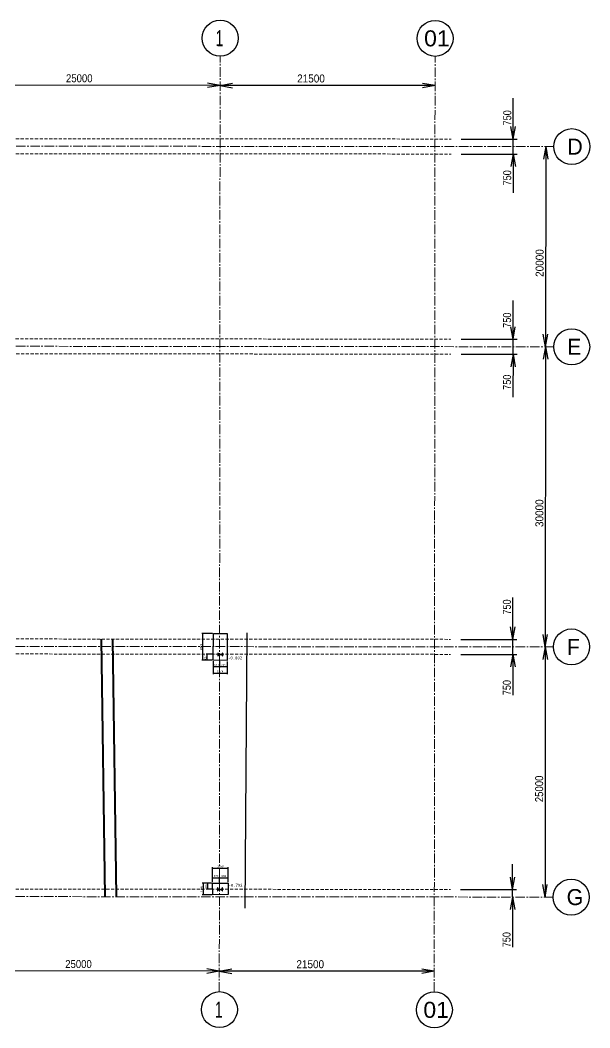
# Model space of a CAD drawing. Header units: millimetres. Extents: x -1487388 to 1863726, y -1887513 to 1367480.
# Drawn here: x 160049 to 217037, y -1441133 to -1340423 of the extents above; entities that cross this region are included whole.
import ezdxf
from ezdxf.enums import TextEntityAlignment as Align

# ---------------------------------------------------------------- set-up
doc = ezdxf.new("R2010")
doc.units = ezdxf.units.MM
doc.header["$LTSCALE"] = 50
doc.header["$PDMODE"] = 35
doc.header["$PDSIZE"] = -0.15
doc.linetypes.add('CENTER', pattern=[9.525, 6.35, -3.175])
doc.linetypes.add('CENTER2', pattern=[28.575, 19.05, -3.175, 3.175, -3.175])
doc.layers.add('一点鎖線', color=6, linetype='CENTER', lineweight=20)
doc.layers.add('注釈', color=9, linetype='Continuous', lineweight=25)
for name, color, linetype in [('上部鉄骨', 30, 'Continuous'), ('下部鉄骨', 3, 'Continuous'), ('基礎', 7, 'Continuous'), ('寸法', 7, 'Continuous'), ('現況', 7, 'Continuous'), ('通り芯', 7, 'Continuous')]:
    doc.layers.add(name, color=color, linetype=linetype)
doc.styles.add('MSゴシック', font='')
doc.styles.get("Standard").update_dxf_attribs({"font": 'MS UI Gothic.ttf'})
doc.styles.get('MSゴシック').set_extended_font_data('MS Gothic')
doc.dimstyles.new('DIM_200_MSゴシック', dxfattribs={"dimtxt": 200, "dimasz": 30, "dimexe": 100, "dimexo": 100, "dimgap": 80, "dimtad": 1, "dimdec": 0, "dimzin": 0, "dimdsep": 46, "dimtxsty": 'MSゴシック', "dimblk": 'DOT', "dimcen": 0, "dimclrd": 256, "dimclre": 256, "dimclrt": 7, "dimaunit": 1, "dimadec": 3, "dimazin": 0, "dimtfac": 1, "dimtdec": 0, "dimtix": 1, "dimtmove": 2, "dimatfit": 3, "dimldrblk": 'ORIGIN2', "dimfxl": 1, "dimtolj": 1, "dimtzin": 0, "dimarcsym": 0})

# ---------------------------------------------------------------- blocks, each defined once
blk = doc.blocks.new('_Dot')
at = {"color": 0, "linetype": 'ByBlock', "lineweight": -2}
blk.add_line((-0.5, 0), (-1, 0), dxfattribs=at)
at = {"color": 0, "linetype": 'ByBlock', "const_width": 0.5}
blk.add_lwpolyline([(-0.25, 0, 1), (0.25, 0, 1)], format="xyb", close=True, dxfattribs=at)
blk = doc.blocks.new('*D78')
at = {"layer": 'Defpoints', "color": 0, "transparency": 16777216}
for p in [(178818, -1426684), (179302, -1426684), (179305, -1427285)]:
    blk.add_point(p, dxfattribs=at)
at = {"layer": '寸法', "lineweight": -2, "transparency": 16777216}
for p, q in [((179202, -1426684), (178718, -1426684)), ((178818, -1427255), (178818, -1426714)), ((179205, -1427285), (178718, -1427285))]:
    blk.add_line(p, q, dxfattribs=at)
at = {"layer": '寸法', "lineweight": -2, "transparency": 16777216, "xscale": 30, "yscale": 30, "zscale": 30}
for p, rotation in [((178818, -1426684), 90), ((178818, -1427285), 270)]:
    blk.add_blockref('_Dot', p, dxfattribs=dict(at, rotation=rotation))
at = {"layer": '寸法', "color": 7, "transparency": 16777216, "insert": (178638, -1426984), "char_height": 200, "attachment_point": 5, "rotation": 90, "style": 'MSゴシック'}
blk.add_mtext('\\A1;601', dxfattribs=at)
blk = doc.blocks.new('_Origin2')
at = {"color": 0, "linetype": 'ByBlock', "lineweight": -2}
blk.add_line((-0.5, 0), (-1, 0), dxfattribs=at)
for radius in [0.5, 0.25]:
    blk.add_circle((0, 0), radius, dxfattribs=at)
blk = doc.blocks.new('*D79')
at = {"layer": 'Defpoints', "color": 0, "transparency": 16777216}
for p in [(180860, -1425162), (179302, -1426684), (180860, -1426676)]:
    blk.add_point(p, dxfattribs=at)
at = {"layer": '寸法', "lineweight": -2, "transparency": 16777216}
for p, q in [((179302, -1426584), (179302, -1425062)), ((179332, -1425162), (180830, -1425162)), ((180860, -1426576), (180860, -1425062))]:
    blk.add_line(p, q, dxfattribs=at)
at = {"layer": '寸法', "lineweight": -2, "transparency": 16777216, "xscale": 30, "yscale": 30, "zscale": 30, "rotation": 180}
blk.add_blockref('_Dot', (179302, -1425162), dxfattribs=at)
at = {"layer": '寸法', "lineweight": -2, "transparency": 16777216, "xscale": 30, "yscale": 30, "zscale": 30}
blk.add_blockref('_Dot', (180860, -1425162), dxfattribs=at)
at = {"layer": '寸法', "color": 7, "transparency": 16777216, "insert": (180081, -1424982), "char_height": 200, "attachment_point": 5, "style": 'MSゴシック'}
blk.add_mtext('\\A1;1558', dxfattribs=at)
blk = doc.blocks.new('*D80')
at = {"layer": 'Defpoints', "color": 0, "transparency": 16777216}
for p in [(179302, -1426684), (179979, -1426132), (179979, -1426680)]:
    blk.add_point(p, dxfattribs=at)
at = {"layer": '寸法', "lineweight": -2, "transparency": 16777216}
for p, q in [((179302, -1426584), (179302, -1426032)), ((179979, -1426580), (179979, -1426032)), ((179332, -1426132), (179949, -1426132))]:
    blk.add_line(p, q, dxfattribs=at)
at = {"layer": '寸法', "lineweight": -2, "transparency": 16777216, "xscale": 30, "yscale": 30, "zscale": 30, "rotation": 180}
blk.add_blockref('_Dot', (179302, -1426132), dxfattribs=at)
at = {"layer": '寸法', "lineweight": -2, "transparency": 16777216, "xscale": 30, "yscale": 30, "zscale": 30}
blk.add_blockref('_Dot', (179979, -1426132), dxfattribs=at)
at = {"layer": '寸法', "color": 7, "transparency": 16777216, "insert": (179641, -1425952), "char_height": 200, "attachment_point": 5, "style": 'MSゴシック'}
blk.add_mtext('\\A1;677', dxfattribs=at)
blk = doc.blocks.new('*D81')
at = {"layer": 'Defpoints', "color": 0, "transparency": 16777216}
for p in [(179979, -1426680), (180860, -1426132), (180860, -1426676)]:
    blk.add_point(p, dxfattribs=at)
at = {"layer": '寸法', "lineweight": -2, "transparency": 16777216}
for p, q in [((179979, -1426580), (179979, -1426032)), ((180860, -1426576), (180860, -1426032)), ((180009, -1426132), (180830, -1426132))]:
    blk.add_line(p, q, dxfattribs=at)
at = {"layer": '寸法', "lineweight": -2, "transparency": 16777216, "xscale": 30, "yscale": 30, "zscale": 30, "rotation": 180}
blk.add_blockref('_Dot', (179979, -1426132), dxfattribs=at)
at = {"layer": '寸法', "lineweight": -2, "transparency": 16777216, "xscale": 30, "yscale": 30, "zscale": 30}
blk.add_blockref('_Dot', (180860, -1426132), dxfattribs=at)
at = {"layer": '寸法', "color": 7, "transparency": 16777216, "insert": (180420, -1425952), "char_height": 200, "attachment_point": 5, "style": 'MSゴシック'}
blk.add_mtext('\\A1;881', dxfattribs=at)
blk = doc.blocks.new('*D82')
at = {"layer": 'Defpoints', "color": 0, "transparency": 16777216}
for p in [(178750, -1403785), (179368, -1403785), (179368, -1404399)]:
    blk.add_point(p, dxfattribs=at)
at = {"layer": '寸法', "lineweight": -2, "transparency": 16777216}
for p, q in [((179268, -1403785), (178650, -1403785)), ((178750, -1404369), (178750, -1403815)), ((179268, -1404399), (178650, -1404399))]:
    blk.add_line(p, q, dxfattribs=at)
at = {"layer": '寸法', "lineweight": -2, "transparency": 16777216, "xscale": 30, "yscale": 30, "zscale": 30}
for p, rotation in [((178750, -1403785), 90), ((178750, -1404399), 270)]:
    blk.add_blockref('_Dot', p, dxfattribs=dict(at, rotation=rotation))
at = {"layer": '寸法', "color": 7, "transparency": 16777216, "insert": (178570, -1404092), "char_height": 200, "attachment_point": 5, "rotation": 90, "style": 'MSゴシック'}
blk.add_mtext('\\A1;614', dxfattribs=at)
blk = doc.blocks.new('*D83')
at = {"layer": 'Defpoints', "color": 0, "transparency": 16777216}
for p in [(179368, -1404399), (179999, -1404402), (179999, -1405032)]:
    blk.add_point(p, dxfattribs=at)
at = {"layer": '寸法', "lineweight": -2, "transparency": 16777216}
for p, q in [((179368, -1404499), (179368, -1405132)), ((179999, -1404502), (179999, -1405132)), ((179398, -1405032), (179969, -1405032))]:
    blk.add_line(p, q, dxfattribs=at)
at = {"layer": '寸法', "lineweight": -2, "transparency": 16777216, "xscale": 30, "yscale": 30, "zscale": 30, "rotation": 180}
blk.add_blockref('_Dot', (179368, -1405032), dxfattribs=at)
at = {"layer": '寸法', "lineweight": -2, "transparency": 16777216, "xscale": 30, "yscale": 30, "zscale": 30}
blk.add_blockref('_Dot', (179999, -1405032), dxfattribs=at)
at = {"layer": '寸法', "color": 7, "transparency": 16777216, "insert": (179683, -1404852), "char_height": 200, "attachment_point": 5, "style": 'MSゴシック'}
blk.add_mtext('\\A1;631', dxfattribs=at)
blk = doc.blocks.new('*D84')
at = {"layer": 'Defpoints', "color": 0, "transparency": 16777216}
for p in [(179368, -1404399), (180744, -1404405), (180744, -1405670)]:
    blk.add_point(p, dxfattribs=at)
at = {"layer": '寸法', "lineweight": -2, "transparency": 16777216}
for p, q in [((179368, -1404499), (179368, -1405770)), ((180744, -1404505), (180744, -1405770)), ((179398, -1405670), (180714, -1405670))]:
    blk.add_line(p, q, dxfattribs=at)
at = {"layer": '寸法', "lineweight": -2, "transparency": 16777216, "xscale": 30, "yscale": 30, "zscale": 30, "rotation": 180}
blk.add_blockref('_Dot', (179368, -1405670), dxfattribs=at)
at = {"layer": '寸法', "lineweight": -2, "transparency": 16777216, "xscale": 30, "yscale": 30, "zscale": 30}
blk.add_blockref('_Dot', (180744, -1405670), dxfattribs=at)
at = {"layer": '寸法', "color": 7, "transparency": 16777216, "insert": (180056, -1405490), "char_height": 200, "attachment_point": 5, "style": 'MSゴシック'}
blk.add_mtext('\\A1;1376', dxfattribs=at)
blk = doc.blocks.new('*D85')
at = {"layer": 'Defpoints', "color": 0, "transparency": 16777216}
for p in [(179999, -1404402), (180744, -1404405), (180744, -1405032)]:
    blk.add_point(p, dxfattribs=at)
at = {"layer": '寸法', "lineweight": -2, "transparency": 16777216}
for p, q in [((179999, -1404502), (179999, -1405132)), ((180744, -1404505), (180744, -1405132)), ((180029, -1405032), (180714, -1405032))]:
    blk.add_line(p, q, dxfattribs=at)
at = {"layer": '寸法', "lineweight": -2, "transparency": 16777216, "xscale": 30, "yscale": 30, "zscale": 30, "rotation": 180}
blk.add_blockref('_Dot', (179999, -1405032), dxfattribs=at)
at = {"layer": '寸法', "lineweight": -2, "transparency": 16777216, "xscale": 30, "yscale": 30, "zscale": 30}
blk.add_blockref('_Dot', (180744, -1405032), dxfattribs=at)
at = {"layer": '寸法', "color": 7, "transparency": 16777216, "insert": (180371, -1404852), "char_height": 200, "attachment_point": 5, "style": 'MSゴシック'}
blk.add_mtext('\\A1;745', dxfattribs=at)
blk = doc.blocks.new('*D86')
at = {"layer": 'Defpoints', "color": 0, "transparency": 16777216}
for p in [(178314, -1401727), (179381, -1401727), (179368, -1404399)]:
    blk.add_point(p, dxfattribs=at)
at = {"layer": '寸法', "lineweight": -2, "transparency": 16777216}
for p, q in [((179281, -1401727), (178214, -1401727)), ((178314, -1404369), (178314, -1401757)), ((179268, -1404399), (178214, -1404399))]:
    blk.add_line(p, q, dxfattribs=at)
at = {"layer": '寸法', "lineweight": -2, "transparency": 16777216, "xscale": 30, "yscale": 30, "zscale": 30}
for p, rotation in [((178314, -1401727), 90), ((178314, -1404399), 270)]:
    blk.add_blockref('_Dot', p, dxfattribs=dict(at, rotation=rotation))
at = {"layer": '寸法', "color": 7, "transparency": 16777216, "insert": (178134, -1403063), "char_height": 200, "attachment_point": 5, "rotation": 90, "style": 'MSゴシック'}
blk.add_mtext('\\A1;2672', dxfattribs=at)
blk = doc.blocks.new('*D137')
at = {"layer": 'Defpoints', "color": 0, "transparency": 16777216}
for p in [(179302, -1426684), (178363, -1427824), (179308, -1427824)]:
    blk.add_point(p, dxfattribs=at)
at = {"layer": '寸法', "lineweight": -2, "transparency": 16777216}
for p, q in [((179202, -1426684), (178263, -1426684)), ((178363, -1426714), (178363, -1427794)), ((179208, -1427824), (178263, -1427824))]:
    blk.add_line(p, q, dxfattribs=at)
at = {"layer": '寸法', "lineweight": -2, "transparency": 16777216, "xscale": 30, "yscale": 30, "zscale": 30}
for p, rotation in [((178363, -1426684), 90), ((178363, -1427824), 270)]:
    blk.add_blockref('_Dot', p, dxfattribs=dict(at, rotation=rotation))
at = {"layer": '寸法', "color": 7, "transparency": 16777216, "insert": (178183, -1427254), "char_height": 200, "attachment_point": 5, "rotation": 90, "style": 'MSゴシック'}
blk.add_mtext('\\A1;1140', dxfattribs=at)

msp = doc.modelspace()

# ---------------------------------------------------------------- linework, layer by layer
at = {"layer": '一点鎖線'}
for p, q in [((-269955.9, -1351895.4), (203152.3, -1352305.3)), ((-269957.2, -1353395.4), (203151, -1353805.3)), ((-270933, -1371894.6), (203135, -1372305.3)), ((-270869.8, -1373394.7), (203133.7, -1373805.3)), ((-270894.5, -1401894.7), (203109, -1402305.3)), ((-270895.8, -1403394.7), (203107.7, -1403805.3)), ((-270916.2, -1426894.6), (203087.3, -1427305.3))]:
    msp.add_line(p, q, dxfattribs=at)
at = {"layer": '上部鉄骨'}
for p, q in [((179848.4, -1403676.9), (179834.4, -1403676.9)), ((179834.4, -1403676.9), (179834.4, -1403917.1)), ((179848.4, -1403676.9), (179848.4, -1403917.1)), ((179848.4, -1403789.8), (180300.8, -1403789.8)), ((179848.4, -1403797), (180300.8, -1403797)), ((179848.4, -1403804.2), (180300.8, -1403804.2)), ((180074.6, -1403804.2), (180074.6, -1403789.8)), ((180300.8, -1403917.1), (180300.8, -1403676.9)), ((180314.9, -1403676.9), (180300.8, -1403676.9)), ((180314.9, -1403917.1), (180314.9, -1403676.9)), ((179834.4, -1403917.1), (179848.4, -1403917.1)), ((180300.8, -1403917.1), (180314.9, -1403917.1)), ((179818.7, -1427127.3), (179804.6, -1427127.3)), ((179804.6, -1427127.3), (179804.6, -1427430.8)), ((179804.6, -1427430.8), (179818.7, -1427430.8)), ((179818.7, -1427127.3), (179818.7, -1427430.8)), ((179818.7, -1427303.1), (180272.4, -1427303.1)), ((179818.7, -1427310.3), (180272.4, -1427310.3)), ((179818.7, -1427317.5), (180272.4, -1427317.5)), ((180045.6, -1427317.5), (180045.6, -1427303.1)), ((180272.4, -1427430.8), (180272.4, -1427127.3)), ((180286.5, -1427127.3), (180272.4, -1427127.3)), ((180272.4, -1427430.8), (180286.5, -1427430.8)), ((180286.5, -1427430.8), (180286.5, -1427127.3))]:
    msp.add_line(p, q, dxfattribs=at)
at = {"layer": '下部鉄骨'}
for p, q in [((179848.4, -1403705.4), (179834.4, -1403705.4)), ((179834.4, -1403705.4), (179834.4, -1403945.6)), ((179848.4, -1403705.4), (179848.4, -1403945.6)), ((179848.4, -1403818.3), (180300.8, -1403818.3)), ((179848.4, -1403825.5), (180300.8, -1403825.5)), ((179848.4, -1403832.7), (180300.8, -1403832.7)), ((180074.6, -1403832.7), (180074.6, -1403818.3)), ((180300.8, -1403945.6), (180300.8, -1403705.4)), ((180314.9, -1403705.4), (180300.8, -1403705.4)), ((180314.9, -1403945.6), (180314.9, -1403705.4)), ((179834.4, -1403945.6), (179848.4, -1403945.6)), ((180300.8, -1403945.6), (180314.9, -1403945.6)), ((179825.3, -1427131.3), (179811.2, -1427131.3)), ((179811.2, -1427131.3), (179811.2, -1427434.7)), ((179811.2, -1427434.7), (179825.3, -1427434.7)), ((179825.3, -1427131.3), (179825.3, -1427434.7)), ((179825.3, -1427307), (180279, -1427307)), ((179825.3, -1427314.2), (180279, -1427314.2)), ((179825.3, -1427321.5), (180279, -1427321.5)), ((180052.1, -1427321.5), (180052.1, -1427307)), ((180279, -1427434.7), (180279, -1427131.3)), ((180293.1, -1427131.3), (180279, -1427131.3)), ((180279, -1427434.7), (180293.1, -1427434.7)), ((180293.1, -1427434.7), (180293.1, -1427131.3))]:
    msp.add_line(p, q, dxfattribs=at)
at = {"layer": '基礎'}
for points in [[(179367.8, -1404398.6), (179380.6, -1401726.5), (180757, -1401733.1), (180744.2, -1404405.2)], [(179302.2, -1426683.9), (180860, -1426675.9), (180865.8, -1427816.1), (179308, -1427824)]]:
    msp.add_lwpolyline(points, close=True, dxfattribs=at)
at = {"layer": '寸法'}
for p, q in [((180048.5, -1346944.9), (155048.5, -1346923.3)), ((180048.5, -1346944.9), (178797.1, -1347168.6)), ((180048.5, -1346944.9), (178797.5, -1346719)), ((180048.5, -1346944.9), (181299.9, -1346721.2)), ((201548.5, -1346963.5), (180048.5, -1346944.9)), ((180048.5, -1346944.9), (181299.5, -1347170.8)), ((201548.5, -1346963.5), (200297.1, -1347187.3)), ((201548.5, -1346963.5), (200297.5, -1346737.7)), ((209370.3, -1352310.7), (209373.9, -1348221.9)), ((209370.3, -1352310.7), (209146.6, -1351059.3)), ((209370.3, -1352310.7), (209596.2, -1351059.7)), ((204168.3, -1352306.2), (209770.3, -1352311)), ((209369.7, -1353060.7), (209370.3, -1352310.7)), ((209369, -1353810.7), (209369.7, -1353060.7)), ((212616.4, -1353063.5), (212390.5, -1354314.5)), ((212616.4, -1353063.5), (212599, -1373063.5)), ((212616.4, -1353063.5), (212840.1, -1354314.9)), ((204167, -1353806.2), (209769, -1353811)), ((209369, -1353810.7), (209143.1, -1355061.7)), ((209369, -1353810.7), (209365.7, -1357691.3)), ((209369, -1353810.7), (209592.7, -1355062.1)), ((209353, -1372310.7), (209356.3, -1368442.6)), ((209353, -1372310.7), (209129.3, -1371059.3)), ((209353, -1372310.7), (209578.9, -1371059.7)), ((204151, -1372306.2), (209753, -1372311.1)), ((209352.3, -1373060.7), (209353, -1372310.7)), ((212599, -1373063.5), (212375.3, -1371812.1)), ((212599, -1373063.5), (212824.9, -1371812.5)), ((209351.7, -1373810.7), (209352.3, -1373060.7)), ((212599, -1373063.5), (212373.1, -1374314.5)), ((212599, -1373063.5), (212573, -1403063.5)), ((212599, -1373063.5), (212822.7, -1374314.9)), ((204149.7, -1373806.2), (209751.7, -1373811.1)), ((209351.7, -1373810.7), (209125.8, -1375061.7)), ((209351.7, -1373810.7), (209348, -1378115.2)), ((209351.7, -1373810.7), (209575.4, -1375062.1)), ((209327, -1402310.7), (209330.6, -1398113.2)), ((209327, -1402310.7), (209103.3, -1401059.3)), ((209327, -1402310.7), (209552.9, -1401059.7)), ((212573, -1403063.5), (212349.3, -1401812.1)), ((212573, -1403063.5), (212798.9, -1401812.5)), ((204125, -1402306.2), (209727, -1402311)), ((209326.4, -1403060.7), (209327, -1402310.7)), ((204123.7, -1403806.2), (209725.7, -1403811)), ((209325.7, -1403810.7), (209099.8, -1405061.7)), ((209325.7, -1403810.7), (209322.2, -1407887.4)), ((209325.7, -1403810.7), (209326.4, -1403060.7)), ((209325.7, -1403810.7), (209549.4, -1405062.1)), ((212573, -1403063.5), (212347.2, -1404314.5)), ((212573, -1403063.5), (212551.4, -1428063.5)), ((212573, -1403063.5), (212796.8, -1404314.9)), ((209305.3, -1427310.7), (209307.5, -1424770.7)), ((209305.3, -1427310.7), (209081.6, -1426059.3)), ((209305.3, -1427310.7), (209081.6, -1426059.3)), ((209305.3, -1427310.7), (209531.2, -1426059.7)), ((209305.3, -1427310.7), (209531.2, -1426059.7)), ((212551.4, -1428063.5), (212327.7, -1426812.1)), ((212551.4, -1428063.5), (212777.3, -1426812.5)), ((204103.3, -1427306.2), (209705.3, -1427311)), ((209304.7, -1428060.7), (209078.8, -1429311.7)), ((209304.7, -1428060.7), (209300.3, -1433077.6)), ((209304.7, -1428060.7), (209302.5, -1430600.7)), ((209304.7, -1428060.7), (209305.3, -1427310.7)), ((209304.7, -1428060.7), (209528.4, -1429312.1)), ((179971.8, -1435466.3), (154971.8, -1435444.6)), ((179971.8, -1435466.3), (178720.4, -1435690)), ((179971.8, -1435466.3), (178720.8, -1435240.4)), ((179971.8, -1435466.3), (181223.2, -1435242.5)), ((201471.8, -1435484.9), (179971.8, -1435466.3)), ((179971.8, -1435466.3), (181222.8, -1435692.1)), ((201471.8, -1435484.9), (200220.4, -1435708.6)), ((201471.8, -1435484.9), (200220.8, -1435259))]:
    msp.add_line(p, q, dxfattribs=at)
at = {"layer": '注釈', "color": 7}
for centre in [(180052.6, -1342223.1), (201552.6, -1342241.7), (215236.6, -1353065.8), (215219.3, -1373065.8), (215193.3, -1403065.8), (215171.6, -1428065.7), (179980.6, -1439314.7), (201480.6, -1439333.4)]:
    msp.add_circle(centre, 1800, dxfattribs=at)
at = {"layer": '現況'}
msp.add_line((182565.1, -1429182.6), (182771.7, -1401650.8), dxfattribs=at)
for points in [[(168519.6, -1428004.7), (168148.5, -1402275)], [(168579.6, -1428004.7), (168208.5, -1402275.1)], [(169662.7, -1428004.7), (169291.6, -1402276)], [(169722.7, -1428004.7), (169351.7, -1402276.1)]]:
    msp.add_lwpolyline(points, dxfattribs=at)
at = {"layer": '通り芯', "color": 8, "linetype": 'CENTER2', "lineweight": 13}
for p, q in [((179970, -1437514.8), (180051, -1344068.7)), ((201470, -1437533.4), (201551, -1344087.4)), ((-276127.5, -1352640.1), (213436.6, -1353064.2)), ((-276144.8, -1372640.1), (213419.3, -1373064.2)), ((-276170.8, -1402640.1), (213393.3, -1403064.2)), ((-276192.4, -1427640), (213371.6, -1428064.2))]:
    msp.add_line(p, q, dxfattribs=at)

# ---------------------------------------------------------------- texts
at = {"layer": '寸法'}
for s, rotation, width, p in [('25000', 359.950361, 0.893233, (164635.2, -1346631.5)), ('21500', 359.950361, 0.929941, (187760.9, -1346651.5)), ('750', 89.950364, 0.84969, (209174.6, -1350946.7)), ('750', 89.950364, 0.84969, (209169.4, -1356941.8)), ('20000', 89.950364, 0.929941, (212408.6, -1366080.4)), ('750', 89.950364, 0.84969, (209157, -1371167.4)), ('750', 89.950364, 0.84969, (209151.7, -1377365.7)), ('30000', 89.950364, 0.929941, (212386.9, -1391080.4)), ('750', 89.950364, 0.84969, (209131.6, -1399830.2)), ('750', 89.950364, 0.84969, (209125.7, -1407887.1)), ('25000', 89.950364, 0.893233, (212363.1, -1418580.4)), ('750', 89.950364, 0.84969, (209103.9, -1433077.4)), ('25000', 359.950361, 0.893233, (164558.5, -1435152.8)), ('21500', 359.950361, 0.929941, (187684.2, -1435172.8))]:
    msp.add_text(s, height=800, rotation=rotation, dxfattribs=dict(at, width=width)).set_placement(p)
at = {"layer": '注釈', "color": 7}
for s, width, p in [('1', 0.666667, (179594.8, -1343022.7)), ('01', 1.073292, (200454.8, -1343040.8)), ('1', 0.666667, (179522.8, -1440114.3)), ('01', 1.073292, (200382.8, -1440132.4))]:
    msp.add_text(s, height=1600, rotation=359.950361, dxfattribs=dict(at, width=width)).set_placement(p)
for s, p in [('D', (214778.8, -1353865.4)), ('E', (214761.4, -1373865.4)), ('F', (214735.4, -1403865.4)), ('G', (214713.8, -1428865.4))]:
    msp.add_text(s, height=1600, rotation=359.950361, dxfattribs=at).set_placement(p)
at = {"layer": '現況', "style": 'MSゴシック'}
for s, p in [('-0.802', (181549, -1404162.4, -802.2)), ('-0.792', (181594.5, -1426880.6, -792))]:
    msp.add_text(s, height=300, dxfattribs=at).set_placement(p, align=Align.MIDDLE_CENTER)

# ---------------------------------------------------------------- dimensions: what is measured, and where the dimension line sits
at = {"layer": '寸法'}
for base, p1, p2, picture, middle in [((178313.6, -1401726.5), (179367.8, -1404398.6), (179380.6, -1401726.5), '*D86', (178133.6, -1403062.6)), ((178749.5, -1403784.7), (179367.8, -1404398.6), (179368.4, -1403784.7), '*D82', (178569.5, -1404091.7)), ((178363.4, -1427824), (179302.2, -1426683.9), (179308, -1427824), '*D137', (178183.4, -1427253.9)), ((178818.5, -1426683.9), (179305.3, -1427284.7), (179302.2, -1426683.9), '*D78', (178638.5, -1426984.3))]:
    dim = msp.add_linear_dim(base=base, p1=p1, p2=p2, angle=90, dimstyle='DIM_200_MSゴシック', dxfattribs=at)
    dim.commit()
    dim.dimension.update_dxf_attribs({"geometry": picture, "text_midpoint": middle})
for base, p1, p2, picture, middle in [((179998.7, -1405032.2), (179367.8, -1404398.6), (179998.7, -1404401.7), '*D83', (179683.3, -1404852.2)), ((180744.2, -1405669.6), (179367.8, -1404398.6), (180744.2, -1404405.2), '*D84', (180056, -1405489.6)), ((180744.1994, -1405032.1765), (179998.7334, -1404401.6508), (180744.1994, -1404405.2238), '*D85', (180371.4664, -1404852.1765)), ((180860, -1425162), (179302.2, -1426683.9), (180860, -1426675.9), '*D79', (180081.1, -1424982)), ((179979.4, -1426132.1), (179302.2, -1426683.9), (179979.4, -1426680.4), '*D80', (179640.8, -1425952.1)), ((180860, -1426132.1), (179979.4, -1426680.4), (180860, -1426675.9), '*D81', (180419.7, -1425952.1))]:
    dim = msp.add_linear_dim(base=base, p1=p1, p2=p2, dimstyle='DIM_200_MSゴシック', dxfattribs=at)
    dim.commit()
    dim.dimension.update_dxf_attribs({"geometry": picture, "text_midpoint": middle})

doc.saveas('drawing.dxf')
